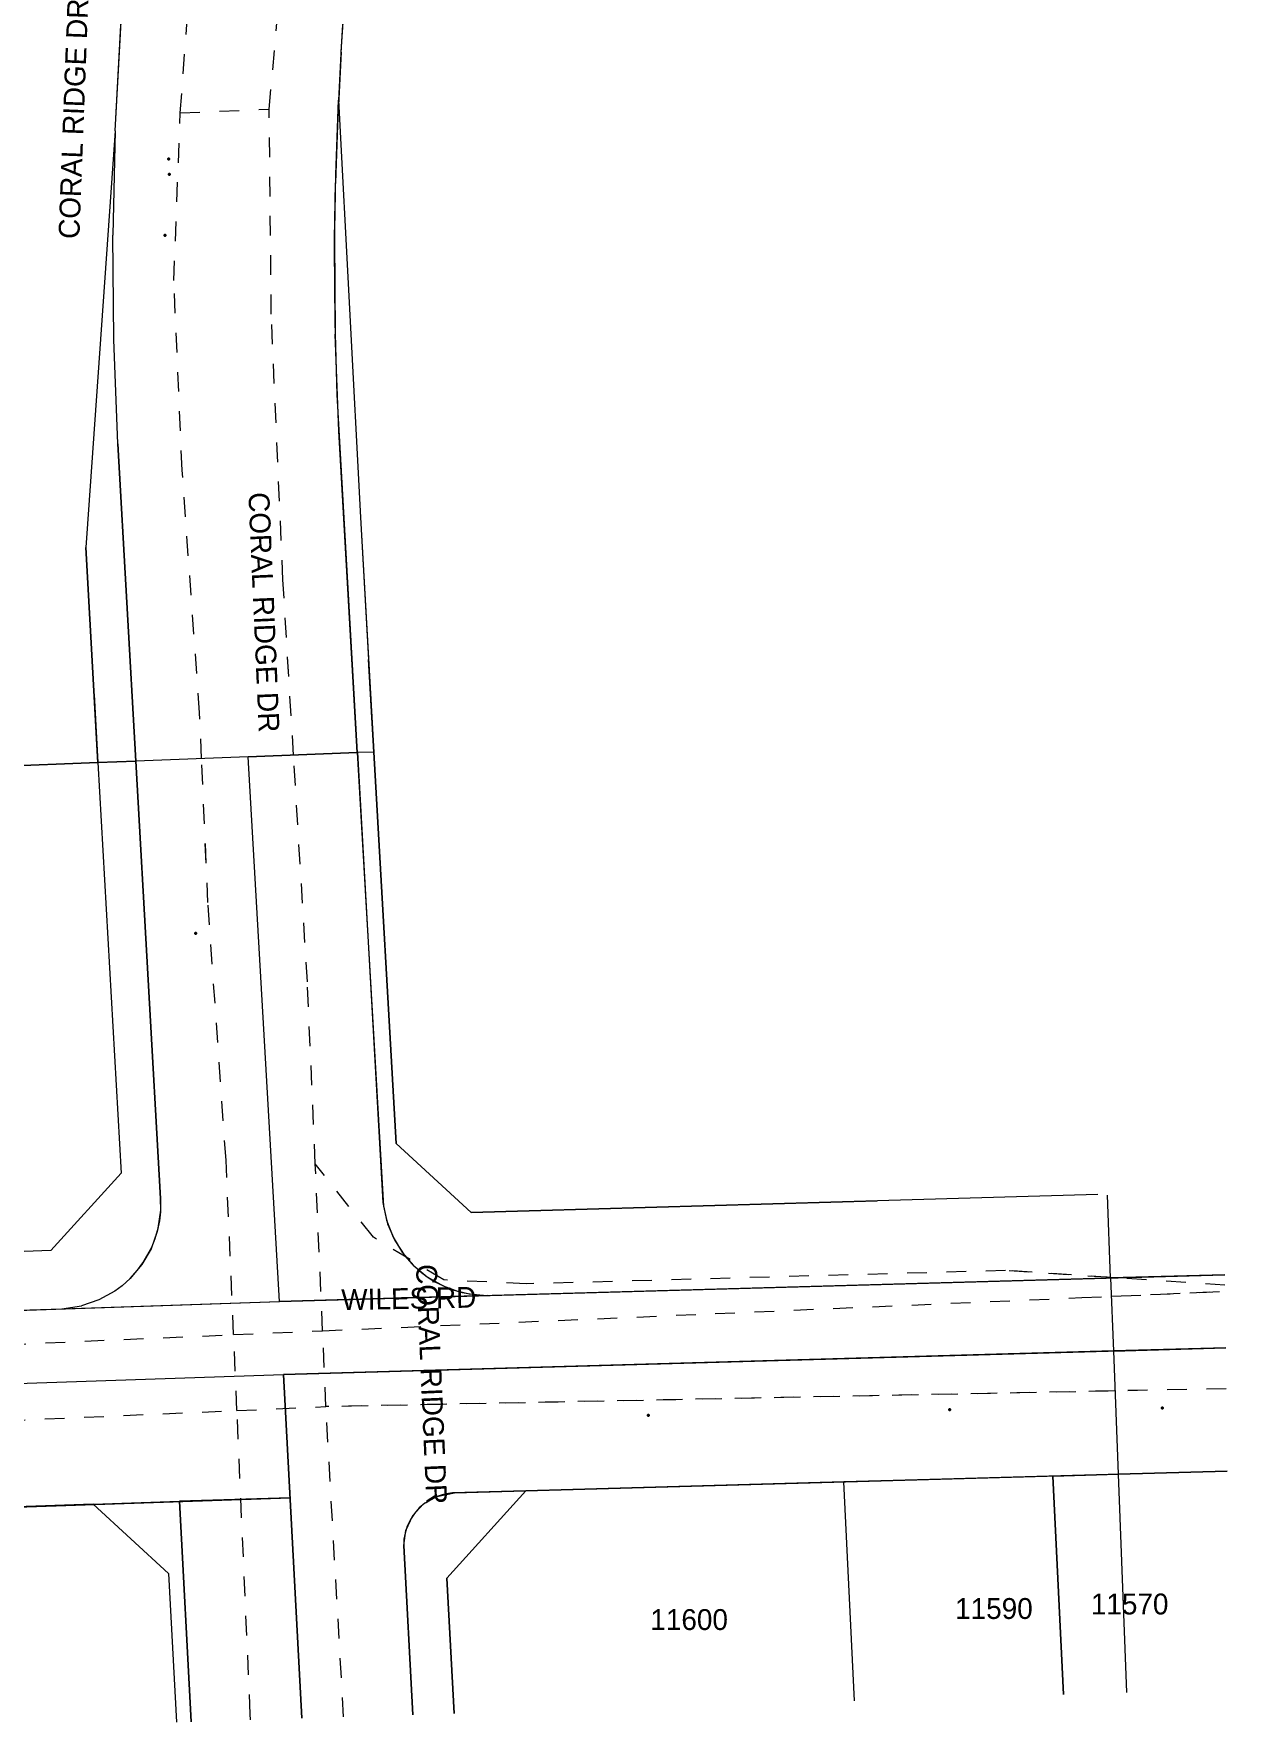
# Model space of a CAD drawing. Header units: inches. Extents: x 4899096 to 4904100, y 867195 to 869771.
# Drawn here: x 4902538 to 4903110, y 867219 to 868028 of the extents above; entities that cross this region are included whole.
import ezdxf

# ---------------------------------------------------------------- set-up
doc = ezdxf.new("R2010")
doc.units = ezdxf.units.IN
doc.header["$MEASUREMENT"] = 0
doc.linetypes.add('DGN1', pattern=[14.123874, 0, -14.123874])
doc.linetypes.add('DGN2', pattern=[18.831832, 9.415916, -9.415916])
for name, color, linetype, lineweight in [('Level 1', 7, 'Continuous', 0), ('Level 14', 7, 'Continuous', 0), ('Level 28', 7, 'Continuous', 0)]:
    doc.layers.add(name, color=color, linetype=linetype, lineweight=lineweight)
doc.styles.add('Styledgn000', font='dgn000.shx')

msp = doc.modelspace()

# ---------------------------------------------------------------- linework, layer by layer
at = {"layer": 'Level 1', "color": 7, "linetype": 'DGN2', "lineweight": 0}
for p, q in [((4902608.44, 867990.31), (4902618.79, 868129.18)), ((4902651.05, 867992.17), (4902659.87, 868090.91)), ((4902605.39, 867910.04), (4902608.44, 867990.31)), ((4902608.44, 867990.31), (4902651.05, 867992.17)), ((4902652.06, 867893.87), (4902651.05, 867992.17)), ((4902609.36, 867819.16), (4902605.39, 867910.04)), ((4902657.63, 867766.63), (4902652.06, 867893.87)), ((4902617.72, 867702.96), (4902609.36, 867819.16)), ((4902662.73, 867682.67), (4902657.63, 867766.63)), ((4902662.73, 867682.66), (4902657.63, 867766.63)), ((4902618.68, 867680.99), (4902617.72, 867702.96)), ((4902618.68, 867680.99), (4902617.72, 867702.96)), ((4902669.33, 867574.08), (4902662.73, 867682.67)), ((4902669.33, 867574.08), (4902662.73, 867682.66)), ((4902621.7, 867612.07), (4902618.68, 867680.99)), ((4902621.7, 867612.07), (4902618.68, 867680.98)), ((4902630.38, 867488.6), (4902621.7, 867612.07)), ((4902673.14, 867486.83), (4902669.33, 867574.08)), ((4902634.03, 867404.99), (4902630.38, 867488.6)), ((4902700.95, 867451.62), (4902673.14, 867486.83)), ((4902676.64, 867406.85), (4902673.14, 867486.83)), ((4902734.67, 867431.24), (4902700.95, 867451.62)), ((4903003.73, 867435.72), (4902774.16, 867429.32)), ((4903054.17, 867432.34), (4903003.73, 867435.72)), ((4903108.93, 867428.68), (4903003.73, 867435.72)), ((4903108.93, 867428.68), (4903054.17, 867432.34)), ((4902774.16, 867429.32), (4902734.67, 867431.24)), ((4903040.41, 867422.75), (4903108.97, 867425.75)), ((4903054.51, 867423.37), (4903108.97, 867425.75)), ((4902676.64, 867406.85), (4903040.41, 867422.75)), ((4903040.41, 867422.75), (4903054.51, 867423.37)), ((4902506.22, 867399.4), (4902634.03, 867404.99)), ((4902634.03, 867404.99), (4902676.64, 867406.85)), ((4902635.62, 867368.63), (4902634.03, 867404.99)), ((4902678.23, 867370.49), (4902676.64, 867406.85)), ((4903109.53, 867379.09), (4902678.23, 867370.49)), ((4903056.24, 867378.02), (4902678.23, 867370.49)), ((4903109.53, 867379.09), (4903056.24, 867378.02)), ((4902393.11, 867358.03), (4902635.62, 867368.63)), ((4902635.62, 867368.63), (4902678.23, 867370.49)), ((4902641.98, 867223.21), (4902635.62, 867368.63)), ((4902686.7, 867221.81), (4902678.23, 867370.49)), ((4902686.7, 867221.81), (4902678.23, 867370.49)), ((4902642.13, 867220.41), (4902641.98, 867223.21)), ((4902642.13, 867220.41), (4902641.98, 867223.21))]:
    msp.add_line(p, q, dxfattribs=at)
at = {"layer": 'Level 14', "color": 1, "linetype": 'DGN1', "lineweight": 40}
for p in [(4902602.85, 867968.21), (4902603.16, 867960.94), (4902601.16, 867931.71), (4902615.78, 867597.24), (4902977.09, 867368.99), (4903078.85, 867369.8), (4902832.74, 867366.32)]:
    msp.add_point(p, dxfattribs=at)
at = {"layer": 'Level 28', "color": 0, "lineweight": 5}
for p, q in [((4902577.23, 867981.8), (4902580.88, 868047.96)), ((4902685.46, 868019.42), (4902687.33, 868047.78)), ((4902687.33, 868047.78), (4902685.6, 868021.92)), ((4902577.23, 867981.8), (4902580.65, 868044.46)), ((4902685.46, 868019.42), (4902683.76, 867984.39)), ((4902685.6, 868021.92), (4902684.31, 867996.42)), ((4902682.96, 867960.88), (4902684.31, 867996.42)), ((4902684.31, 867996.42), (4902694.77, 867796.47)), ((4902577.23, 867981.8), (4902563.15, 867782.13)), ((4902577.23, 867981.8), (4902576.16, 867931.78)), ((4902683.76, 867984.39), (4902682.85, 867956.88)), ((4902682.4, 867925.34), (4902682.96, 867960.88)), ((4902682.42, 867929.85), (4902682.85, 867956.88)), ((4902576.58, 867881.75), (4902576.16, 867931.78)), ((4902682.63, 867890.31), (4902682.4, 867925.34)), ((4902682.42, 867929.85), (4902682.74, 867884.3)), ((4902683.63, 867855.28), (4902682.63, 867890.31)), ((4902578.47, 867831.75), (4902576.58, 867881.75)), ((4902684.42, 867837.78), (4902682.74, 867884.3)), ((4902693.34, 867683.84), (4902683.63, 867855.28)), ((4902693.34, 867683.83), (4902683.63, 867855.28)), ((4902693.27, 867683.83), (4902684.42, 867837.78)), ((4902684.42, 867837.78), (4902693.27, 867683.83)), ((4902587.13, 867679.78), (4902578.47, 867831.75)), ((4902578.47, 867831.75), (4902587.13, 867679.78)), ((4902694.77, 867796.47), (4902701.16, 867684.13)), ((4902694.77, 867796.47), (4902698.63, 867728.5)), ((4902694.77, 867796.47), (4902701.16, 867684.13)), ((4902569.01, 867679.09), (4902563.15, 867782.13)), ((4902563.15, 867782.13), (4902569.01, 867679.09)), ((4902567.16, 867711.7), (4902563.15, 867782.13)), ((4902701.16, 867684.13), (4902698.63, 867728.5)), ((4902698.63, 867728.5), (4902701.16, 867684.13)), ((4902567.16, 867711.7), (4902569.01, 867679.09)), ((4902569.01, 867679.09), (4902567.16, 867711.7)), ((4902641.06, 867681.84), (4902693.27, 867683.83)), ((4902641.06, 867681.84), (4902693.27, 867683.83)), ((4902693.27, 867683.83), (4902641.06, 867681.84)), ((4902693.27, 867683.83), (4902705.75, 867466.62)), ((4902693.27, 867683.83), (4902705.75, 867466.62)), ((4902701.16, 867684.13), (4902693.34, 867683.84)), ((4902701.16, 867684.13), (4902693.34, 867683.83)), ((4902701.16, 867684.13), (4902693.34, 867683.83)), ((4902693.34, 867683.84), (4902705.53, 867468.36)), ((4902693.34, 867683.83), (4902705.53, 867468.36)), ((4902711.82, 867496.61), (4902701.16, 867684.13)), ((4902701.16, 867684.13), (4902711.82, 867496.61)), ((4902711.82, 867496.61), (4902701.16, 867684.13)), ((4902711.82, 867496.61), (4902701.16, 867684.13)), ((4902569.01, 867679.09), (4902305.32, 867669.03)), ((4902305.32, 867669.03), (4902569.01, 867679.09)), ((4902305.32, 867669.03), (4902569.01, 867679.09)), ((4902587.13, 867679.78), (4902569.01, 867679.09)), ((4902587.13, 867679.78), (4902569.01, 867679.09)), ((4902569.01, 867679.09), (4902587.13, 867679.78)), ((4902569.01, 867679.09), (4902580.22, 867482.28)), ((4902569.01, 867679.09), (4902580.22, 867482.28)), ((4902587.13, 867679.78), (4902569.02, 867679.09)), ((4902569.02, 867679.09), (4902580.22, 867482.28)), ((4902641.06, 867681.84), (4902587.13, 867679.78)), ((4902641.06, 867681.84), (4902587.13, 867679.78)), ((4902587.13, 867679.78), (4902599.06, 867470.22)), ((4902599.06, 867470.22), (4902587.13, 867679.78)), ((4902655.92, 867420.93), (4902641.06, 867681.84)), ((4902711.82, 867496.61), (4902747.79, 867463.59)), ((4902747.79, 867463.59), (4902711.82, 867496.61)), ((4902580.22, 867482.28), (4902546.43, 867445.27)), ((4902597.85, 867456.07), (4902599.07, 867464.71)), ((4902599.06, 867470.22), (4902599.02, 867463.84)), ((4902599.07, 867464.71), (4902599.06, 867470.22)), ((4902705.53, 867468.36), (4902707.24, 867459.8)), ((4902705.75, 867466.62), (4902707.76, 867458.13)), ((4903048.01, 867472.06), (4902747.79, 867463.59)), ((4902747.79, 867463.59), (4902942.31, 867469.07)), ((4903054.17, 867432.16), (4903052.66, 867471.79)), ((4902596.4, 867451.04), (4902597.85, 867456.07)), ((4902598.52, 867459.5), (4902597.43, 867454.38)), ((4902599.02, 867463.84), (4902598.52, 867459.5)), ((4902707.24, 867459.8), (4902710.4, 867451.66)), ((4902707.76, 867458.13), (4902711.2, 867450.11)), ((4902597.43, 867454.38), (4902594.44, 867446.18)), ((4902594.8, 867446.98), (4902596.4, 867451.04)), ((4902710.4, 867451.66), (4902714.93, 867444.21)), ((4902711.2, 867450.11), (4902715.99, 867442.82)), ((4902546.43, 867445.27), (4902314.16, 867437.34)), ((4902594.44, 867446.18), (4902590.07, 867438.63)), ((4902590.56, 867439.35), (4902594.8, 867446.98)), ((4902714.93, 867444.21), (4902720.06, 867438.26)), ((4902715.99, 867442.82), (4902719.44, 867438.88)), ((4902580.56, 867428.45), (4902584.45, 867431.95)), ((4902590.07, 867438.63), (4902584.45, 867431.95)), ((4902584.45, 867431.95), (4902587.96, 867435.84)), ((4902587.96, 867435.84), (4902590.56, 867439.35)), ((4903108.87, 867433.69), (4902655.92, 867420.93)), ((4902655.92, 867420.93), (4903054.17, 867432.15)), ((4902719.44, 867438.88), (4902722.62, 867435.89)), ((4902720.06, 867438.26), (4902726.77, 867432.68)), ((4902722.62, 867435.89), (4902726.77, 867432.68)), ((4902726.77, 867432.68), (4902734.34, 867428.35)), ((4902726.77, 867432.68), (4902730.46, 867430.35)), ((4902756.71, 867423.78), (4903108.87, 867433.7)), ((4902756.71, 867423.78), (4903054.17, 867432.16)), ((4903108.87, 867433.7), (4903054.17, 867432.16)), ((4903108.87, 867433.69), (4903054.17, 867432.15)), ((4903054.17, 867432.15), (4903055.51, 867397.13)), ((4902577.05, 867425.85), (4902569.41, 867421.63)), ((4902580.56, 867428.45), (4902577.05, 867425.85)), ((4902755.52, 867423.75), (4902655.92, 867420.93)), ((4902730.46, 867430.35), (4902738.39, 867426.7)), ((4902734.34, 867428.35), (4902742.56, 867425.4)), ((4902738.39, 867426.7), (4902746.82, 867424.48)), ((4902742.56, 867425.4), (4902751.16, 867423.93)), ((4902746.82, 867424.48), (4902755.52, 867423.75)), ((4902751.16, 867423.93), (4902756.71, 867423.78)), ((4902315.23, 867409.3), (4902655.92, 867420.93)), ((4902315.23, 867409.31), (4902551.67, 867417.38)), ((4902551.67, 867417.38), (4902655.92, 867420.93)), ((4902551.67, 867417.38), (4902561.16, 867418.8)), ((4902569.41, 867421.63), (4902561.16, 867418.8)), ((4902657.91, 867385.95), (4903109.29, 867398.69)), ((4902657.91, 867385.95), (4903109.29, 867398.65)), ((4903055.51, 867397.16), (4902657.91, 867385.95)), ((4903055.51, 867397.13), (4902657.91, 867385.95)), ((4903109.29, 867398.68), (4903055.51, 867397.16)), ((4903055.51, 867397.13), (4903109.29, 867398.65)), ((4903055.51, 867397.16), (4903057.76, 867338.14)), ((4902316.56, 867374.29), (4902657.91, 867385.95)), ((4902657.91, 867385.95), (4902666.76, 867221.18)), ((4902666.76, 867221.18), (4902657.91, 867385.95)), ((4902661.09, 867326.77), (4902657.91, 867385.95)), ((4903110.01, 867339.62), (4902739.8, 867329.17)), ((4902739.8, 867329.17), (4903057.76, 867338.14)), ((4903026.49, 867337.26), (4902926.42, 867334.44)), ((4903110.01, 867339.62), (4903026.49, 867337.26)), ((4903026.49, 867337.26), (4903057.76, 867338.15)), ((4903026.49, 867337.26), (4903031.52, 867232.65)), ((4903031.52, 867232.65), (4903026.49, 867337.26)), ((4903110.01, 867339.62), (4903057.76, 867338.15)), ((4903057.76, 867338.14), (4903110.01, 867339.61)), ((4903057.76, 867338.15), (4903061.75, 867233.6)), ((4902318.82, 867315.09), (4902661.09, 867326.77)), ((4902318.82, 867315.09), (4902661.09, 867326.77)), ((4902661.09, 867326.77), (4902608.04, 867325.15)), ((4902666.76, 867221.18), (4902661.09, 867326.77)), ((4902666.76, 867221.18), (4902661.09, 867326.77)), ((4902724.89, 867323.71), (4902731.29, 867327.42)), ((4902731.29, 867327.42), (4902725.58, 867324.24)), ((4902731.29, 867327.42), (4902739.8, 867329.17)), ((4902735.04, 867328.58), (4902731.29, 867327.42)), ((4902738.93, 867329.14), (4902735.04, 867328.58)), ((4902736.08, 867288.37), (4902774.03, 867330.14)), ((4902774.03, 867330.14), (4902738.93, 867329.14)), ((4902926.42, 867334.44), (4902774.03, 867330.14)), ((4902931.46, 867229.5), (4902926.42, 867334.44)), ((4902931.46, 867229.5), (4902926.42, 867334.44)), ((4902566.69, 867323.74), (4902322.42, 867315.41)), ((4902566.69, 867323.74), (4902608.04, 867325.15)), ((4902602.87, 867290.59), (4902566.69, 867323.74)), ((4902608.04, 867325.15), (4902613.71, 867219.52)), ((4902608.04, 867325.15), (4902613.71, 867219.52)), ((4902608.04, 867325.15), (4902613.71, 867219.52)), ((4902613.71, 867219.52), (4902608.04, 867325.15)), ((4902720.62, 867319.35), (4902718.7, 867316.43)), ((4902719.85, 867318.29), (4902724.89, 867323.71)), ((4902722.93, 867321.97), (4902720.62, 867319.35)), ((4902725.58, 867324.24), (4902722.93, 867321.97)), ((4902715.48, 867303.89), (4902716.49, 867311.22)), ((4902717.2, 867313.28), (4902716.16, 867309.95)), ((4902716.49, 867311.22), (4902719.85, 867318.29)), ((4902718.7, 867316.43), (4902717.2, 867313.28)), ((4902719.83, 867222.85), (4902715.48, 867303.89)), ((4902715.48, 867303.89), (4902719.83, 867222.85)), ((4902715.63, 867306.94), (4902715.51, 867302.81)), ((4902715.51, 867302.81), (4902719.81, 867222.85)), ((4902715.51, 867302.81), (4902719.81, 867222.85)), ((4902716.16, 867309.95), (4902715.63, 867306.94)), ((4902602.87, 867290.59), (4902606.69, 867219.3)), ((4902602.87, 867290.59), (4902606.69, 867219.3)), ((4902739.64, 867223.47), (4902736.08, 867288.37)), ((4902736.08, 867288.37), (4902739.64, 867223.47))]:
    msp.add_line(p, q, dxfattribs=at)

# ---------------------------------------------------------------- texts
at = {"layer": 'Level 1', "color": 7, "style": 'Styledgn000'}
for s, rotation, p in [('CORAL RIDGE DR', 87.81825, (4902560.07, 867929.82)), ('CORAL RIDGE DR', 272.50307, (4902641.06, 867808.39)), ('CORAL RIDGE DR', 272.50314, (4902721.33, 867438.55)), ('WILES RD', 1.1417, (4902685.72, 867416.69))]:
    msp.add_text(s, height=10, rotation=rotation, dxfattribs=at).set_placement(p)
at = {"layer": 'Level 28', "color": 251, "style": 'Styledgn000'}
for s, p in [('11590', (4902979.66, 867268.78)), ('11570', (4903044.67, 867270.94)), ('11600', (4902833.64, 867263.48))]:
    msp.add_text(s, height=10, dxfattribs=at).set_placement(p)

doc.saveas('drawing.dxf')
